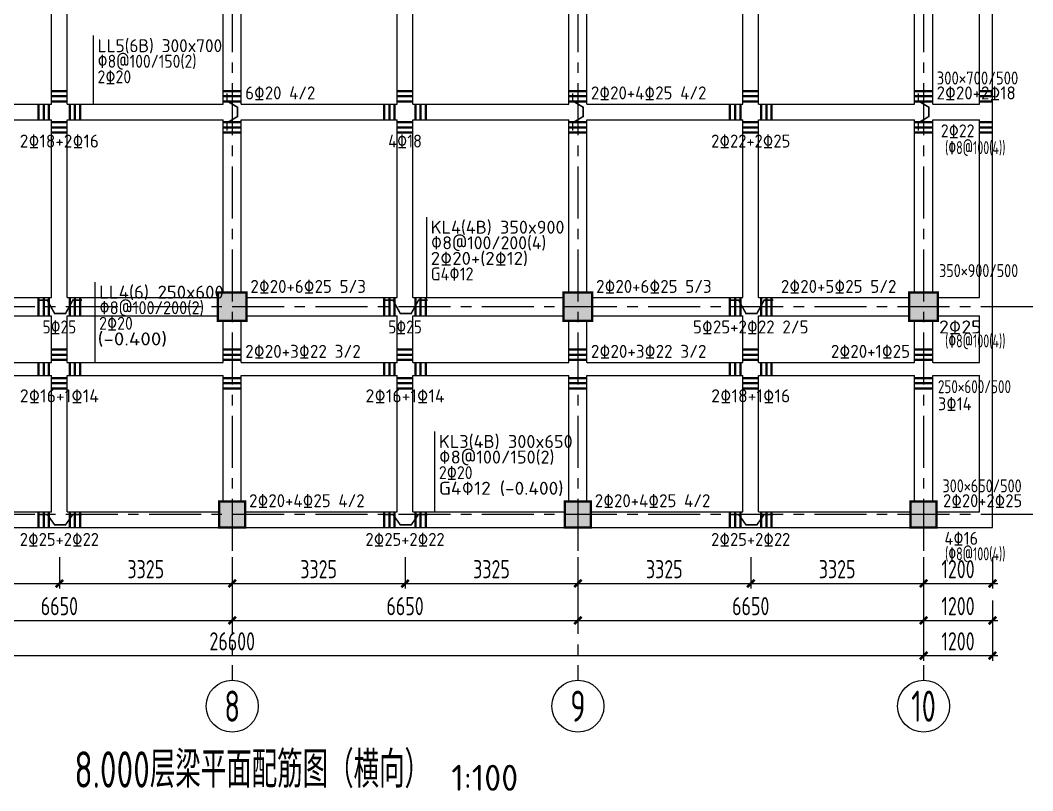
# Model space of a CAD drawing. Extents: x 665703 to 1047784, y -160603 to 92239.
# Drawn here: x 688232 to 707710, y -61914 to -47081 of the extents above; entities that cross this region are included whole.
import ezdxf
from ezdxf.enums import TextEntityAlignment as Align

# ---------------------------------------------------------------- set-up
doc = ezdxf.new("R2010")
doc.units = 0
doc.header["$LTSCALE"] = 800
doc.linetypes.add('CENTER', pattern=[2, 1.25, -0.25, 0.25, -0.25])
doc.layers.get('0').update_dxf_attribs({"linetype": 'CONTINUOUS'})
doc.layers.get('Defpoints').update_dxf_attribs({"linetype": 'CONTINUOUS'})
for name, color, linetype in [('AXIS', 4, 'CENTER'), ('DIM', 2, 'CONTINUOUS'), ('NUM', 7, 'CONTINUOUS'), ('REIN', 1, 'CONTINUOUS'), ('柱', 2, 'CONTINUOUS'), ('梁__实线', 4, 'CONTINUOUS'), ('水平标注', 2, 'CONTINUOUS'), ('水平钢筋', 7, 'CONTINUOUS'), ('附加箍筋', 1, 'CONTINUOUS')]:
    doc.layers.add(name, color=color, linetype=linetype)
doc.styles.get("Standard").update_dxf_attribs({"font": 'tssdeng.shx', "width": 0.7, "bigfont": 'tssdchn.shx'})
doc.styles.add('TSSD_Axis', font='tssdeng.shx', dxfattribs={"width": 0.7, "bigfont": 'tssdchn.shx'})
doc.styles.add('TSSD_Dimension', font='Tssdeng.shx', dxfattribs={"width": 0.75, "bigfont": 'hztxt.shx'})
doc.styles.add('TSSD_Norm', font='Tssdeng.shx', dxfattribs={"bigfont": 'hztxt.shx'})
doc.dimstyles.new('TSSD_100_100', dxfattribs={"dimtxt": 350, "dimasz": 100, "dimexe": 100, "dimexo": 250, "dimgap": 100, "dimtad": 1, "dimdec": 0, "dimzin": 0, "dimdsep": 46, "dimtxsty": 'TSSD_Dimension', "dimblk": 'ARCHTICK', "dimcen": 0, "dimdle": 100, "dimclrt": 7, "dimadec": 0, "dimazin": 0, "dimtfac": 1, "dimtdec": 0, "dimtix": 1, "dimtmove": 2, "dimatfit": 3, "dimldrblk": 'ARCHTICK', "dimfxl": 0, "dimtolj": 1, "dimtzin": 0, "dimarcsym": 0})

# ---------------------------------------------------------------- blocks, each defined once
blk = doc.blocks.new('_ArchTick')
at = {"color": 0, "const_width": 0.5}
blk.add_lwpolyline([(-0.71, -0.71), (0.71, 0.71)], dxfattribs=at)
blk = doc.blocks.new('*D770')
at = {"layer": 'Defpoints', "color": 0, "transparency": 16777216}
for p in [(685660, -58635), (692310, -58635), (692310, -58635)]:
    blk.add_point(p, dxfattribs=at)
at = {"layer": 'DIM', "color": 0, "lineweight": -2, "transparency": 16777216}
for p, q in [((685660, -58385), (685660, -58535)), ((692310, -58385), (692310, -58535)), ((685560, -58635), (692410, -58635))]:
    blk.add_line(p, q, dxfattribs=at)
at = {"layer": 'DIM', "color": 0, "lineweight": -2, "transparency": 16777216, "xscale": 100, "yscale": 100, "zscale": 100, "rotation": 180}
blk.add_blockref('_ArchTick', (685660, -58635), dxfattribs=at)
at = {"layer": 'DIM', "color": 0, "lineweight": -2, "transparency": 16777216, "xscale": 100, "yscale": 100, "zscale": 100}
blk.add_blockref('_ArchTick', (692310, -58635), dxfattribs=at)
at = {"layer": 'DIM', "color": 7, "transparency": 16777216, "insert": (688985, -58360), "char_height": 350, "attachment_point": 5, "style": 'TSSD_Dimension'}
blk.add_mtext('\\A1;6650', dxfattribs=at)
blk = doc.blocks.new('*D771')
at = {"layer": 'Defpoints', "color": 0, "transparency": 16777216}
for p in [(692310, -58635), (698960, -58635), (698960, -58635)]:
    blk.add_point(p, dxfattribs=at)
at = {"layer": 'DIM', "color": 0, "lineweight": -2, "transparency": 16777216}
for p, q in [((692310, -58385), (692310, -58535)), ((698960, -58385), (698960, -58535)), ((692210, -58635), (699060, -58635))]:
    blk.add_line(p, q, dxfattribs=at)
at = {"layer": 'DIM', "color": 0, "lineweight": -2, "transparency": 16777216, "xscale": 100, "yscale": 100, "zscale": 100, "rotation": 180}
blk.add_blockref('_ArchTick', (692310, -58635), dxfattribs=at)
at = {"layer": 'DIM', "color": 0, "lineweight": -2, "transparency": 16777216, "xscale": 100, "yscale": 100, "zscale": 100}
blk.add_blockref('_ArchTick', (698960, -58635), dxfattribs=at)
at = {"layer": 'DIM', "color": 7, "transparency": 16777216, "insert": (695635, -58360), "char_height": 350, "attachment_point": 5, "style": 'TSSD_Dimension'}
blk.add_mtext('\\A1;6650', dxfattribs=at)
blk = doc.blocks.new('*D772')
at = {"layer": 'Defpoints', "color": 0, "transparency": 16777216}
for p in [(698960, -58635), (705610, -58635), (705610, -58635)]:
    blk.add_point(p, dxfattribs=at)
at = {"layer": 'DIM', "color": 0, "lineweight": -2, "transparency": 16777216}
for p, q in [((698960, -58385), (698960, -58535)), ((705610, -58385), (705610, -58535)), ((698860, -58635), (705710, -58635))]:
    blk.add_line(p, q, dxfattribs=at)
at = {"layer": 'DIM', "color": 0, "lineweight": -2, "transparency": 16777216, "xscale": 100, "yscale": 100, "zscale": 100, "rotation": 180}
blk.add_blockref('_ArchTick', (698960, -58635), dxfattribs=at)
at = {"layer": 'DIM', "color": 0, "lineweight": -2, "transparency": 16777216, "xscale": 100, "yscale": 100, "zscale": 100}
blk.add_blockref('_ArchTick', (705610, -58635), dxfattribs=at)
at = {"layer": 'DIM', "color": 7, "transparency": 16777216, "insert": (702285, -58360), "char_height": 350, "attachment_point": 5, "style": 'TSSD_Dimension'}
blk.add_mtext('\\A1;6650', dxfattribs=at)
blk = doc.blocks.new('*D773')
at = {"layer": 'Defpoints', "color": 0, "transparency": 16777216}
for p in [(679010, -59312), (705610, -59312), (705610, -59312)]:
    blk.add_point(p, dxfattribs=at)
at = {"layer": 'DIM', "color": 0, "lineweight": -2, "transparency": 16777216}
for p, q in [((679010, -59062), (679010, -59212)), ((705610, -59062), (705610, -59212)), ((678910, -59312), (705710, -59312))]:
    blk.add_line(p, q, dxfattribs=at)
at = {"layer": 'DIM', "color": 0, "lineweight": -2, "transparency": 16777216, "xscale": 100, "yscale": 100, "zscale": 100, "rotation": 180}
blk.add_blockref('_ArchTick', (679010, -59312), dxfattribs=at)
at = {"layer": 'DIM', "color": 0, "lineweight": -2, "transparency": 16777216, "xscale": 100, "yscale": 100, "zscale": 100}
blk.add_blockref('_ArchTick', (705610, -59312), dxfattribs=at)
at = {"layer": 'DIM', "color": 7, "transparency": 16777216, "insert": (692310, -59037), "char_height": 350, "attachment_point": 5, "style": 'TSSD_Dimension'}
blk.add_mtext('\\A1;26600', dxfattribs=at)
blk = doc.blocks.new('*D797')
at = {"layer": 'Defpoints', "color": 0, "transparency": 16777216}
for p in [(685660, -57169), (688985, -57169), (688985, -57923)]:
    blk.add_point(p, dxfattribs=at)
at = {"layer": 'DIM', "color": 0, "lineweight": -2, "transparency": 16777216}
for p, q in [((685660, -57419), (685660, -58023)), ((688985, -57419), (688985, -58023)), ((685560, -57923), (689085, -57923))]:
    blk.add_line(p, q, dxfattribs=at)
at = {"layer": 'DIM', "color": 0, "lineweight": -2, "transparency": 16777216, "xscale": 100, "yscale": 100, "zscale": 100, "rotation": 180}
blk.add_blockref('_ArchTick', (685660, -57923), dxfattribs=at)
at = {"layer": 'DIM', "color": 0, "lineweight": -2, "transparency": 16777216, "xscale": 100, "yscale": 100, "zscale": 100}
blk.add_blockref('_ArchTick', (688985, -57923), dxfattribs=at)
at = {"layer": 'DIM', "color": 7, "transparency": 16777216, "insert": (687322, -57648), "char_height": 350, "attachment_point": 5, "style": 'TSSD_Dimension'}
blk.add_mtext('\\A1;3325', dxfattribs=at)
blk = doc.blocks.new('*D798')
at = {"layer": 'Defpoints', "color": 0, "transparency": 16777216}
for p in [(688985, -57169), (692310, -57169), (692310, -57923)]:
    blk.add_point(p, dxfattribs=at)
at = {"layer": 'DIM', "color": 0, "lineweight": -2, "transparency": 16777216}
for p, q in [((688985, -57419), (688985, -58023)), ((692310, -57419), (692310, -58023)), ((688885, -57923), (692410, -57923))]:
    blk.add_line(p, q, dxfattribs=at)
at = {"layer": 'DIM', "color": 0, "lineweight": -2, "transparency": 16777216, "xscale": 100, "yscale": 100, "zscale": 100, "rotation": 180}
blk.add_blockref('_ArchTick', (688985, -57923), dxfattribs=at)
at = {"layer": 'DIM', "color": 0, "lineweight": -2, "transparency": 16777216, "xscale": 100, "yscale": 100, "zscale": 100}
blk.add_blockref('_ArchTick', (692310, -57923), dxfattribs=at)
at = {"layer": 'DIM', "color": 7, "transparency": 16777216, "insert": (690647, -57648), "char_height": 350, "attachment_point": 5, "style": 'TSSD_Dimension'}
blk.add_mtext('\\A1;3325', dxfattribs=at)
blk = doc.blocks.new('*D799')
at = {"layer": 'Defpoints', "color": 0, "transparency": 16777216}
for p in [(692310, -57169), (695635, -57169), (695635, -57923)]:
    blk.add_point(p, dxfattribs=at)
at = {"layer": 'DIM', "color": 0, "lineweight": -2, "transparency": 16777216}
for p, q in [((692310, -57419), (692310, -58023)), ((695635, -57419), (695635, -58023)), ((692210, -57923), (695735, -57923))]:
    blk.add_line(p, q, dxfattribs=at)
at = {"layer": 'DIM', "color": 0, "lineweight": -2, "transparency": 16777216, "xscale": 100, "yscale": 100, "zscale": 100, "rotation": 180}
blk.add_blockref('_ArchTick', (692310, -57923), dxfattribs=at)
at = {"layer": 'DIM', "color": 0, "lineweight": -2, "transparency": 16777216, "xscale": 100, "yscale": 100, "zscale": 100}
blk.add_blockref('_ArchTick', (695635, -57923), dxfattribs=at)
at = {"layer": 'DIM', "color": 7, "transparency": 16777216, "insert": (693972, -57648), "char_height": 350, "attachment_point": 5, "style": 'TSSD_Dimension'}
blk.add_mtext('\\A1;3325', dxfattribs=at)
blk = doc.blocks.new('*D800')
at = {"layer": 'Defpoints', "color": 0, "transparency": 16777216}
for p in [(695635, -57169), (698960, -57169), (698960, -57923)]:
    blk.add_point(p, dxfattribs=at)
at = {"layer": 'DIM', "color": 0, "lineweight": -2, "transparency": 16777216}
for p, q in [((695635, -57419), (695635, -58023)), ((698960, -57419), (698960, -58023)), ((695535, -57923), (699060, -57923))]:
    blk.add_line(p, q, dxfattribs=at)
at = {"layer": 'DIM', "color": 0, "lineweight": -2, "transparency": 16777216, "xscale": 100, "yscale": 100, "zscale": 100, "rotation": 180}
blk.add_blockref('_ArchTick', (695635, -57923), dxfattribs=at)
at = {"layer": 'DIM', "color": 0, "lineweight": -2, "transparency": 16777216, "xscale": 100, "yscale": 100, "zscale": 100}
blk.add_blockref('_ArchTick', (698960, -57923), dxfattribs=at)
at = {"layer": 'DIM', "color": 7, "transparency": 16777216, "insert": (697297, -57648), "char_height": 350, "attachment_point": 5, "style": 'TSSD_Dimension'}
blk.add_mtext('\\A1;3325', dxfattribs=at)
blk = doc.blocks.new('*D801')
at = {"layer": 'Defpoints', "color": 0, "transparency": 16777216}
for p in [(698960, -57169), (702285, -57169), (702285, -57923)]:
    blk.add_point(p, dxfattribs=at)
at = {"layer": 'DIM', "color": 0, "lineweight": -2, "transparency": 16777216}
for p, q in [((698960, -57419), (698960, -58023)), ((702285, -57419), (702285, -58023)), ((698860, -57923), (702385, -57923))]:
    blk.add_line(p, q, dxfattribs=at)
at = {"layer": 'DIM', "color": 0, "lineweight": -2, "transparency": 16777216, "xscale": 100, "yscale": 100, "zscale": 100, "rotation": 180}
blk.add_blockref('_ArchTick', (698960, -57923), dxfattribs=at)
at = {"layer": 'DIM', "color": 0, "lineweight": -2, "transparency": 16777216, "xscale": 100, "yscale": 100, "zscale": 100}
blk.add_blockref('_ArchTick', (702285, -57923), dxfattribs=at)
at = {"layer": 'DIM', "color": 7, "transparency": 16777216, "insert": (700622, -57648), "char_height": 350, "attachment_point": 5, "style": 'TSSD_Dimension'}
blk.add_mtext('\\A1;3325', dxfattribs=at)
blk = doc.blocks.new('*D802')
at = {"layer": 'Defpoints', "color": 0, "transparency": 16777216}
for p in [(702285, -57169), (705610, -57169), (705610, -57923)]:
    blk.add_point(p, dxfattribs=at)
at = {"layer": 'DIM', "color": 0, "lineweight": -2, "transparency": 16777216}
for p, q in [((702285, -57419), (702285, -58023)), ((705610, -57419), (705610, -58023)), ((702185, -57923), (705710, -57923))]:
    blk.add_line(p, q, dxfattribs=at)
at = {"layer": 'DIM', "color": 0, "lineweight": -2, "transparency": 16777216, "xscale": 100, "yscale": 100, "zscale": 100, "rotation": 180}
blk.add_blockref('_ArchTick', (702285, -57923), dxfattribs=at)
at = {"layer": 'DIM', "color": 0, "lineweight": -2, "transparency": 16777216, "xscale": 100, "yscale": 100, "zscale": 100}
blk.add_blockref('_ArchTick', (705610, -57923), dxfattribs=at)
at = {"layer": 'DIM', "color": 7, "transparency": 16777216, "insert": (703947, -57648), "char_height": 350, "attachment_point": 5, "style": 'TSSD_Dimension'}
blk.add_mtext('\\A1;3325', dxfattribs=at)
blk = doc.blocks.new('*D803')
at = {"layer": 'Defpoints', "color": 0, "transparency": 16777216}
for p in [(705610, -57169), (706935, -57169), (706935, -57923)]:
    blk.add_point(p, dxfattribs=at)
at = {"layer": 'DIM', "color": 0, "lineweight": -2, "transparency": 16777216}
for p, q in [((705610, -57419), (705610, -58023)), ((706935, -57419), (706935, -58023)), ((705510, -57923), (707035, -57923))]:
    blk.add_line(p, q, dxfattribs=at)
at = {"layer": 'DIM', "color": 0, "lineweight": -2, "transparency": 16777216, "xscale": 100, "yscale": 100, "zscale": 100, "rotation": 180}
blk.add_blockref('_ArchTick', (705610, -57923), dxfattribs=at)
at = {"layer": 'DIM', "color": 0, "lineweight": -2, "transparency": 16777216, "xscale": 100, "yscale": 100, "zscale": 100}
blk.add_blockref('_ArchTick', (706935, -57923), dxfattribs=at)
at = {"layer": 'DIM', "color": 7, "transparency": 16777216, "insert": (706272, -57648), "char_height": 350, "attachment_point": 5, "style": 'TSSD_Dimension'}
blk.add_mtext('\\A1;1200', dxfattribs=at)
blk = doc.blocks.new('*D826')
at = {"layer": 'Defpoints', "color": 0, "transparency": 16777216}
for p in [(705610, -58004), (706935, -58004), (706935, -58635)]:
    blk.add_point(p, dxfattribs=at)
at = {"layer": 'DIM', "color": 0, "lineweight": -2, "transparency": 16777216}
for p, q in [((705610, -58254), (705610, -58735)), ((706935, -58254), (706935, -58735)), ((705510, -58635), (707035, -58635))]:
    blk.add_line(p, q, dxfattribs=at)
at = {"layer": 'DIM', "color": 0, "lineweight": -2, "transparency": 16777216, "xscale": 100, "yscale": 100, "zscale": 100, "rotation": 180}
blk.add_blockref('_ArchTick', (705610, -58635), dxfattribs=at)
at = {"layer": 'DIM', "color": 0, "lineweight": -2, "transparency": 16777216, "xscale": 100, "yscale": 100, "zscale": 100}
blk.add_blockref('_ArchTick', (706935, -58635), dxfattribs=at)
at = {"layer": 'DIM', "color": 7, "transparency": 16777216, "insert": (706272, -58360), "char_height": 350, "attachment_point": 5, "style": 'TSSD_Dimension'}
blk.add_mtext('\\A1;1200', dxfattribs=at)
blk = doc.blocks.new('*D828')
at = {"layer": 'Defpoints', "color": 0, "transparency": 16777216}
for p in [(705610, -58312), (706935, -58312), (706935, -59312)]:
    blk.add_point(p, dxfattribs=at)
at = {"layer": 'DIM', "color": 0, "lineweight": -2, "transparency": 16777216}
for p, q in [((705610, -58562), (705610, -59412)), ((706935, -58562), (706935, -59412)), ((705510, -59312), (707035, -59312))]:
    blk.add_line(p, q, dxfattribs=at)
at = {"layer": 'DIM', "color": 0, "lineweight": -2, "transparency": 16777216, "xscale": 100, "yscale": 100, "zscale": 100, "rotation": 180}
blk.add_blockref('_ArchTick', (705610, -59312), dxfattribs=at)
at = {"layer": 'DIM', "color": 0, "lineweight": -2, "transparency": 16777216, "xscale": 100, "yscale": 100, "zscale": 100}
blk.add_blockref('_ArchTick', (706935, -59312), dxfattribs=at)
at = {"layer": 'DIM', "color": 7, "transparency": 16777216, "insert": (706272, -59037), "char_height": 350, "attachment_point": 5, "style": 'TSSD_Dimension'}
blk.add_mtext('\\A1;1200', dxfattribs=at)
blk = doc.blocks.new('ts_axno')
at = {"color": 0, "linetype": 'ByBlock', "lineweight": -2}
blk.add_circle((0, 0), 0.5, dxfattribs=at)
at = {"color": 0, "linetype": 'ByBlock', "lineweight": -2, "style": 'TSSD_Axis', "width": 0.7}
blk.add_attdef('A', text='', height=0.6, dxfattribs=at).set_placement((0, 0), align=Align.MIDDLE_CENTER)

msp = doc.modelspace()

# ---------------------------------------------------------------- linework, layer by layer
at = {"layer": 'AXIS'}
for p, q in [((692309.6, -35494.9), (692309.6, -59785)), ((698959.6, -35494.9), (698959.6, -59785)), ((705609.6, -35494.9), (705609.6, -59785)), ((707709.6, -52594.9), (673309.6, -52594.9)), ((707709.6, -56594.9), (673309.6, -56594.9))]:
    msp.add_line(p, q, dxfattribs=at)
at = {"layer": 'REIN', "const_width": 30}
for points in [[(692209.3, -49204.9), (692209.3, -49054.9), (692409.3, -48934.9), (692409.3, -48754.9), (692209.3, -48634.9), (692209.3, -48484.9)], [(698859.3, -49204.9), (698859.3, -49054.9), (699059.3, -48934.9), (699059.3, -48754.9), (698859.3, -48634.9), (698859.3, -48484.9)], [(705509.3, -49204.9), (705509.3, -49054.9), (705709.3, -48934.9), (705709.3, -48754.9), (705509.3, -48634.9), (705509.3, -48484.9)], [(689417.8, -52469.9), (689242.8, -52469.9), (689102.8, -52726.1), (688892.8, -52726.1), (688752.8, -52469.9), (688577.8, -52469.9)], [(696067.8, -52469.9), (695892.8, -52469.9), (695752.8, -52726.1), (695542.8, -52726.1), (695402.8, -52469.9), (695227.8, -52469.9)], [(702717.8, -52469.9), (702542.8, -52469.9), (702402.8, -52726.1), (702192.8, -52726.1), (702052.8, -52469.9), (701877.8, -52469.9)], [(689417.8, -56594.9), (689242.8, -56594.9), (689102.8, -56794.9), (688892.8, -56794.9), (688752.8, -56594.9), (688577.8, -56594.9)], [(696067.8, -56594.9), (695892.8, -56594.9), (695752.8, -56794.9), (695542.8, -56794.9), (695402.8, -56594.9), (695227.8, -56594.9)], [(702717.8, -56594.9), (702542.8, -56594.9), (702402.8, -56794.9), (702192.8, -56794.9), (702052.8, -56594.9), (701877.8, -56594.9)]]:
    msp.add_lwpolyline(points, dxfattribs=at)
at = {"layer": '柱', "const_width": 45}
for points in [[(692034.6, -52319.9), (692034.6, -52869.9), (692584.6, -52869.9), (692584.6, -52319.9), (692034.6, -52319.9)], [(698684.6, -52319.9), (698684.6, -52869.9), (699234.6, -52869.9), (699234.6, -52319.9), (698684.6, -52319.9)], [(705334.6, -52319.9), (705334.6, -52869.9), (705884.6, -52869.9), (705884.6, -52319.9), (705334.6, -52319.9)], [(692059.6, -56344.9), (692059.6, -56844.9), (692559.6, -56844.9), (692559.6, -56344.9), (692059.6, -56344.9)], [(698709.6, -56344.9), (698709.6, -56844.9), (699209.6, -56844.9), (699209.6, -56344.9), (698709.6, -56344.9)], [(705359.6, -56344.9), (705359.6, -56844.9), (705859.6, -56844.9), (705859.6, -56344.9), (705359.6, -56344.9)]]:
    msp.add_lwpolyline(points, dxfattribs=at)
at = {"layer": '柱'}
for points in [[(692034.6, -52319.9), (692584.6, -52319.9), (692034.6, -52869.9), (692584.6, -52869.9)], [(698684.6, -52319.9), (699234.6, -52319.9), (698684.6, -52869.9), (699234.6, -52869.9)], [(705334.6, -52319.9), (705884.6, -52319.9), (705334.6, -52869.9), (705884.6, -52869.9)], [(692059.6, -56344.9), (692559.6, -56344.9), (692059.6, -56844.9), (692559.6, -56844.9)], [(698709.6, -56344.9), (699209.6, -56344.9), (698709.6, -56844.9), (699209.6, -56844.9)], [(705359.6, -56344.9), (705859.6, -56344.9), (705359.6, -56844.9), (705859.6, -56844.9)]]:
    msp.add_solid(points, dxfattribs=at)
at = {"layer": '梁__实线'}
for p, q in [((706934.6, -48844.9), (706934.6, -45094.9)), ((688834.6, -48694.9), (688834.6, -45269.9)), ((689134.6, -48694.9), (689134.6, -45269.9)), ((692134.6, -48694.9), (692134.6, -45369.9)), ((692484.6, -48694.9), (692484.6, -45369.9)), ((695484.6, -48694.9), (695484.6, -45269.9)), ((695784.6, -48694.9), (695784.6, -45269.9)), ((698784.6, -48694.9), (698784.6, -45369.9)), ((699134.6, -48694.9), (699134.6, -45369.9)), ((702134.6, -48694.9), (702134.6, -45269.9)), ((702434.6, -48694.9), (702434.6, -45269.9)), ((705434.6, -48694.9), (705434.6, -45369.9)), ((705784.6, -48694.9), (705784.6, -45369.9)), ((706684.6, -48694.9), (706684.6, -45269.9)), ((685834.6, -48694.9), (688834.6, -48694.9)), ((689134.6, -48694.9), (692134.6, -48694.9)), ((692484.6, -48694.9), (695484.6, -48694.9)), ((695784.6, -48694.9), (698784.6, -48694.9)), ((699134.6, -48694.9), (702134.6, -48694.9)), ((702434.6, -48694.9), (705434.6, -48694.9)), ((705784.6, -48694.9), (706684.6, -48694.9)), ((706934.6, -52594.9), (706934.6, -48844.9)), ((685834.6, -48994.9), (688834.6, -48994.9)), ((688834.6, -52419.9), (688834.6, -48994.9)), ((689134.6, -52419.9), (689134.6, -48994.9)), ((689134.6, -48994.9), (692134.6, -48994.9)), ((692134.6, -52319.9), (692134.6, -48994.9)), ((692484.6, -52319.9), (692484.6, -48994.9)), ((692484.6, -48994.9), (695484.6, -48994.9)), ((695484.6, -52419.9), (695484.6, -48994.9)), ((695784.6, -52419.9), (695784.6, -48994.9)), ((695784.6, -48994.9), (698784.6, -48994.9)), ((698784.6, -52319.9), (698784.6, -48994.9)), ((699134.6, -52319.9), (699134.6, -48994.9)), ((699134.6, -48994.9), (702134.6, -48994.9)), ((702134.6, -52419.9), (702134.6, -48994.9)), ((702434.6, -52419.9), (702434.6, -48994.9)), ((702434.6, -48994.9), (705434.6, -48994.9)), ((705434.6, -52319.9), (705434.6, -48994.9)), ((705784.6, -52319.9), (705784.6, -48994.9)), ((705784.6, -48994.9), (706684.6, -48994.9)), ((706684.6, -52419.9), (706684.6, -48994.9)), ((685934.6, -52419.9), (688834.6, -52419.9)), ((689134.6, -52419.9), (692034.6, -52419.9)), ((692584.6, -52419.9), (695484.6, -52419.9)), ((695784.6, -52419.9), (698684.6, -52419.9)), ((699234.6, -52419.9), (702134.6, -52419.9)), ((702434.6, -52419.9), (705334.6, -52419.9)), ((705884.6, -52419.9), (706684.6, -52419.9)), ((685934.6, -52769.9), (688834.6, -52769.9)), ((688834.6, -53669.9), (688834.6, -52769.9)), ((689134.6, -53669.9), (689134.6, -52769.9)), ((689134.6, -52769.9), (692034.6, -52769.9)), ((692584.6, -52769.9), (695484.6, -52769.9)), ((695484.6, -53669.9), (695484.6, -52769.9)), ((695784.6, -53669.9), (695784.6, -52769.9)), ((695784.6, -52769.9), (698684.6, -52769.9)), ((699234.6, -52769.9), (702134.6, -52769.9)), ((702134.6, -53669.9), (702134.6, -52769.9)), ((702434.6, -53669.9), (702434.6, -52769.9)), ((702434.6, -52769.9), (705334.6, -52769.9)), ((705884.6, -52769.9), (706684.6, -52769.9)), ((706684.6, -53669.9), (706684.6, -52769.9)), ((706934.6, -53794.9), (706934.6, -52594.9)), ((692134.6, -53669.9), (692134.6, -52869.9)), ((692484.6, -53669.9), (692484.6, -52869.9)), ((698784.6, -53669.9), (698784.6, -52869.9)), ((699134.6, -53669.9), (699134.6, -52869.9)), ((705434.6, -53669.9), (705434.6, -52869.9)), ((705784.6, -53669.9), (705784.6, -52869.9)), ((685834.6, -53669.9), (688834.6, -53669.9)), ((689134.6, -53669.9), (692134.6, -53669.9)), ((692484.6, -53669.9), (695484.6, -53669.9)), ((695784.6, -53669.9), (698784.6, -53669.9)), ((699134.6, -53669.9), (702134.6, -53669.9)), ((702434.6, -53669.9), (705434.6, -53669.9)), ((705784.6, -53669.9), (706684.6, -53669.9)), ((685834.6, -53919.9), (688834.6, -53919.9)), ((688834.6, -56544.9), (688834.6, -53919.9)), ((689134.6, -56544.9), (689134.6, -53919.9)), ((689134.6, -53919.9), (692134.6, -53919.9)), ((692134.6, -56344.9), (692134.6, -53919.9)), ((692484.6, -56344.9), (692484.6, -53919.9)), ((692484.6, -53919.9), (695484.6, -53919.9)), ((695484.6, -56544.9), (695484.6, -53919.9)), ((695784.6, -56544.9), (695784.6, -53919.9)), ((695784.6, -53919.9), (698784.6, -53919.9)), ((698784.6, -56344.9), (698784.6, -53919.9)), ((699134.6, -56344.9), (699134.6, -53919.9)), ((699134.6, -53919.9), (702134.6, -53919.9)), ((702134.6, -56544.9), (702134.6, -53919.9)), ((702434.6, -56544.9), (702434.6, -53919.9)), ((702434.6, -53919.9), (705434.6, -53919.9)), ((705434.6, -56344.9), (705434.6, -53919.9)), ((705784.6, -56344.9), (705784.6, -53919.9)), ((705784.6, -53919.9), (706684.6, -53919.9)), ((706684.6, -56544.9), (706684.6, -53919.9)), ((706934.6, -56844.9), (706934.6, -53794.9)), ((685909.6, -56544.9), (688834.6, -56544.9)), ((689134.6, -56544.9), (692059.6, -56544.9)), ((692559.6, -56544.9), (695484.6, -56544.9)), ((695784.6, -56544.9), (698709.6, -56544.9)), ((699209.6, -56544.9), (702134.6, -56544.9)), ((702434.6, -56544.9), (705359.6, -56544.9)), ((705859.6, -56544.9), (706684.6, -56544.9)), ((685909.6, -56844.9), (688984.6, -56844.9)), ((688984.6, -56844.9), (692059.6, -56844.9)), ((692559.6, -56844.9), (695634.6, -56844.9)), ((695634.6, -56844.9), (698709.6, -56844.9)), ((699209.6, -56844.9), (702284.6, -56844.9)), ((702284.6, -56844.9), (705359.6, -56844.9)), ((705859.6, -56844.9), (706934.6, -56844.9))]:
    msp.add_line(p, q, dxfattribs=at)
at = {"layer": '水平标注'}
for p, q in [((689643.4, -48694.9), (689643.4, -47375.7)), ((696053.3, -52419.9), (696053.3, -50869.9)), ((689674.6, -53669.9), (689674.6, -52119.9)), ((696210.3, -56544.9), (696210.3, -54994.9))]:
    msp.add_line(p, q, dxfattribs=at)
at = {"layer": '附加箍筋', "const_width": 45}
for points in [[(689134.6, -48444.9), (688834.6, -48444.9)], [(692484.6, -48444.9), (692134.6, -48444.9)], [(695784.6, -48444.9), (695484.6, -48444.9)], [(699134.6, -48444.9), (698784.6, -48444.9)], [(702434.6, -48444.9), (702134.6, -48444.9)], [(705784.6, -48444.9), (705434.6, -48444.9)], [(706934.6, -48444.9), (706684.6, -48444.9)], [(688584.6, -48994.9), (688584.6, -48694.9)], [(688684.6, -48994.9), (688684.6, -48694.9)], [(688784.6, -48994.9), (688784.6, -48694.9)], [(689134.6, -48544.9), (688834.6, -48544.9)], [(689134.6, -48644.9), (688834.6, -48644.9)], [(689184.6, -48994.9), (689184.6, -48694.9)], [(689284.6, -48994.9), (689284.6, -48694.9)], [(689384.6, -48994.9), (689384.6, -48694.9)], [(692484.6, -48544.9), (692134.6, -48544.9)], [(692484.6, -48644.9), (692134.6, -48644.9)], [(695234.6, -48994.9), (695234.6, -48694.9)], [(695334.6, -48994.9), (695334.6, -48694.9)], [(695434.6, -48994.9), (695434.6, -48694.9)], [(695784.6, -48544.9), (695484.6, -48544.9)], [(695784.6, -48644.9), (695484.6, -48644.9)], [(695834.6, -48994.9), (695834.6, -48694.9)], [(695934.6, -48994.9), (695934.6, -48694.9)], [(696034.6, -48994.9), (696034.6, -48694.9)], [(699134.6, -48544.9), (698784.6, -48544.9)], [(699134.6, -48644.9), (698784.6, -48644.9)], [(701884.6, -48994.9), (701884.6, -48694.9)], [(701984.6, -48994.9), (701984.6, -48694.9)], [(702084.6, -48994.9), (702084.6, -48694.9)], [(702434.6, -48544.9), (702134.6, -48544.9)], [(702434.6, -48644.9), (702134.6, -48644.9)], [(702484.6, -48994.9), (702484.6, -48694.9)], [(702584.6, -48994.9), (702584.6, -48694.9)], [(702684.6, -48994.9), (702684.6, -48694.9)], [(705784.6, -48544.9), (705434.6, -48544.9)], [(705784.6, -48644.9), (705434.6, -48644.9)], [(706934.6, -48544.9), (706684.6, -48544.9)], [(706934.6, -48644.9), (706684.6, -48644.9)], [(689134.6, -49044.9), (688834.6, -49044.9)], [(692484.6, -49044.9), (692134.6, -49044.9)], [(695784.6, -49044.9), (695484.6, -49044.9)], [(699134.6, -49044.9), (698784.6, -49044.9)], [(702434.6, -49044.9), (702134.6, -49044.9)], [(705784.6, -49044.9), (705434.6, -49044.9)], [(706934.6, -49044.9), (706684.6, -49044.9)], [(689134.6, -49144.9), (688834.6, -49144.9)], [(689134.6, -49244.9), (688834.6, -49244.9)], [(692484.6, -49144.9), (692134.6, -49144.9)], [(692484.6, -49244.9), (692134.6, -49244.9)], [(695784.6, -49144.9), (695484.6, -49144.9)], [(695784.6, -49244.9), (695484.6, -49244.9)], [(699134.6, -49144.9), (698784.6, -49144.9)], [(699134.6, -49244.9), (698784.6, -49244.9)], [(702434.6, -49144.9), (702134.6, -49144.9)], [(702434.6, -49244.9), (702134.6, -49244.9)], [(705784.6, -49144.9), (705434.6, -49144.9)], [(705784.6, -49244.9), (705434.6, -49244.9)], [(706934.6, -49144.9), (706684.6, -49144.9)], [(706934.6, -49244.9), (706684.6, -49244.9)], [(688584.6, -52769.9), (688584.6, -52419.9)], [(688684.6, -52769.9), (688684.6, -52419.9)], [(688784.6, -52769.9), (688784.6, -52419.9)], [(689184.6, -52769.9), (689184.6, -52419.9)], [(689284.6, -52769.9), (689284.6, -52419.9)], [(689384.6, -52769.9), (689384.6, -52419.9)], [(695234.6, -52769.9), (695234.6, -52419.9)], [(695334.6, -52769.9), (695334.6, -52419.9)], [(695434.6, -52769.9), (695434.6, -52419.9)], [(695834.6, -52769.9), (695834.6, -52419.9)], [(695934.6, -52769.9), (695934.6, -52419.9)], [(696034.6, -52769.9), (696034.6, -52419.9)], [(701884.6, -52769.9), (701884.6, -52419.9)], [(701984.6, -52769.9), (701984.6, -52419.9)], [(702084.6, -52769.9), (702084.6, -52419.9)], [(702484.6, -52769.9), (702484.6, -52419.9)], [(702584.6, -52769.9), (702584.6, -52419.9)], [(702684.6, -52769.9), (702684.6, -52419.9)], [(689134.6, -53419.9), (688834.6, -53419.9)], [(689134.6, -53519.9), (688834.6, -53519.9)], [(692484.6, -53419.9), (692134.6, -53419.9)], [(692484.6, -53519.9), (692134.6, -53519.9)], [(695784.6, -53419.9), (695484.6, -53419.9)], [(695784.6, -53519.9), (695484.6, -53519.9)], [(699134.6, -53419.9), (698784.6, -53419.9)], [(699134.6, -53519.9), (698784.6, -53519.9)], [(702434.6, -53419.9), (702134.6, -53419.9)], [(702434.6, -53519.9), (702134.6, -53519.9)], [(705784.6, -53419.9), (705434.6, -53419.9)], [(705784.6, -53519.9), (705434.6, -53519.9)], [(688584.6, -53919.9), (688584.6, -53669.9)], [(688684.6, -53919.9), (688684.6, -53669.9)], [(688784.6, -53919.9), (688784.6, -53669.9)], [(689134.6, -53619.9), (688834.6, -53619.9)], [(689184.6, -53919.9), (689184.6, -53669.9)], [(689284.6, -53919.9), (689284.6, -53669.9)], [(689384.6, -53919.9), (689384.6, -53669.9)], [(692484.6, -53619.9), (692134.6, -53619.9)], [(695234.6, -53919.9), (695234.6, -53669.9)], [(695334.6, -53919.9), (695334.6, -53669.9)], [(695434.6, -53919.9), (695434.6, -53669.9)], [(695784.6, -53619.9), (695484.6, -53619.9)], [(695834.6, -53919.9), (695834.6, -53669.9)], [(695934.6, -53919.9), (695934.6, -53669.9)], [(696034.6, -53919.9), (696034.6, -53669.9)], [(699134.6, -53619.9), (698784.6, -53619.9)], [(701884.6, -53919.9), (701884.6, -53669.9)], [(701984.6, -53919.9), (701984.6, -53669.9)], [(702084.6, -53919.9), (702084.6, -53669.9)], [(702434.6, -53619.9), (702134.6, -53619.9)], [(702484.6, -53919.9), (702484.6, -53669.9)], [(702584.6, -53919.9), (702584.6, -53669.9)], [(702684.6, -53919.9), (702684.6, -53669.9)], [(705784.6, -53619.9), (705434.6, -53619.9)], [(689134.6, -53969.9), (688834.6, -53969.9)], [(692484.6, -53969.9), (692134.6, -53969.9)], [(695784.6, -53969.9), (695484.6, -53969.9)], [(699134.6, -53969.9), (698784.6, -53969.9)], [(702434.6, -53969.9), (702134.6, -53969.9)], [(705784.6, -53969.9), (705434.6, -53969.9)], [(689134.6, -54069.9), (688834.6, -54069.9)], [(689134.6, -54169.9), (688834.6, -54169.9)], [(692484.6, -54069.9), (692134.6, -54069.9)], [(692484.6, -54169.9), (692134.6, -54169.9)], [(695784.6, -54069.9), (695484.6, -54069.9)], [(695784.6, -54169.9), (695484.6, -54169.9)], [(699134.6, -54069.9), (698784.6, -54069.9)], [(699134.6, -54169.9), (698784.6, -54169.9)], [(702434.6, -54069.9), (702134.6, -54069.9)], [(702434.6, -54169.9), (702134.6, -54169.9)], [(705784.6, -54069.9), (705434.6, -54069.9)], [(705784.6, -54169.9), (705434.6, -54169.9)], [(688584.6, -56844.9), (688584.6, -56544.9)], [(688684.6, -56844.9), (688684.6, -56544.9)], [(688784.6, -56844.9), (688784.6, -56544.9)], [(689184.6, -56844.9), (689184.6, -56544.9)], [(689284.6, -56844.9), (689284.6, -56544.9)], [(689384.6, -56844.9), (689384.6, -56544.9)], [(695234.6, -56844.9), (695234.6, -56544.9)], [(695334.6, -56844.9), (695334.6, -56544.9)], [(695434.6, -56844.9), (695434.6, -56544.9)], [(695834.6, -56844.9), (695834.6, -56544.9)], [(695934.6, -56844.9), (695934.6, -56544.9)], [(696034.6, -56844.9), (696034.6, -56544.9)], [(701884.6, -56844.9), (701884.6, -56544.9)], [(701984.6, -56844.9), (701984.6, -56544.9)], [(702084.6, -56844.9), (702084.6, -56544.9)], [(702484.6, -56844.9), (702484.6, -56544.9)], [(702584.6, -56844.9), (702584.6, -56544.9)], [(702684.6, -56844.9), (702684.6, -56544.9)]]:
    msp.add_lwpolyline(points, dxfattribs=at)

# ---------------------------------------------------------------- block references
at = {"layer": 'NUM'}
ref = msp.add_blockref('ts_axno', (692309.6, -60285), dxfattribs=dict(at, xscale=1000, yscale=1000, zscale=1000))
ref.add_attrib('8', '8', dxfattribs={"height": 600, "style": 'TSSD_Axis', "width": 0.7}).set_placement((692309.6, -60285), align=Align.MIDDLE_CENTER)
ref = msp.add_blockref('ts_axno', (698959.6, -60285), dxfattribs=dict(at, xscale=1000, yscale=1000, zscale=1000))
ref.add_attrib('9', '9', dxfattribs={"height": 600, "style": 'TSSD_Axis', "width": 0.7}).set_placement((698959.6, -60285), align=Align.MIDDLE_CENTER)
ref = msp.add_blockref('ts_axno', (705609.6, -60285), dxfattribs=dict(at, xscale=1000, yscale=1000, zscale=1000))
ref.add_attrib('10', '10', dxfattribs={"height": 600, "style": 'TSSD_Axis', "width": 0.7}).set_placement((705609.6, -60285), align=Align.MIDDLE_CENTER)

# ---------------------------------------------------------------- texts
at = {"layer": 'NUM', "style": 'TSSD_Norm', "width": 0.7}
msp.add_text('8.000层梁平面配筋图（横向）', height=700, dxfattribs=at).set_placement((689273.6, -62063.6), align=Align.BOTTOM_LEFT)
at = {"layer": 'NUM', "style": 'TSSD_Norm'}
msp.add_text('1:100', height=500, dxfattribs=at).set_placement((696524.9, -62063.6), align=Align.BOTTOM_LEFT)
at = {"layer": '水平标注'}
for s, width, p, p2 in [('LL5(6B) 300x700', 0.9335, (689718.6, -47695.7), (692116.1, -47695.7)), ('%%1308@100/150(2)', 0.8285, (689718.6, -47995.7), (691622.6, -47995.7)), ('2%%13120', 0.910001, (689718.6, -48295.7), (690366.1, -48295.7)), ('KL4(4B) 350x900', 0.98686, (696128.6, -51189.9), (698701.1, -51189.9)), ('%%1308@100/200(4)', 0.951194, (696128.6, -51489.9), (698351.1, -51489.9)), ('2%%13120+(2%%13112)', 0.959311, (696128.6, -51789.9), (698001.1, -51789.9)), ('G4%%13012', 0.940001, (696128.6, -52089.9), (696951.1, -52089.9)), ('LL4(6) 250x600', 1.013156, (689749.9, -52439.9), (692147.4, -52439.9)), ('%%1308@100/200(2)', 0.863516, (689749.9, -52739.9), (691767.5, -52739.9)), ('2%%13120', 0.910001, (689749.9, -53039.9), (690397.4, -53039.9)), (' (-0.400)', 1.054881, (689533.7, -53339.9), (691056.2, -53339.9)), ('KL3(4B) 300x650', 0.98686, (696285.6, -55314.9), (698858.1, -55314.9)), ('%%1308@100/150(2)', 0.967113, (696285.6, -55614.9), (698508.1, -55614.9)), ('2%%13120', 0.910001, (696285.6, -55914.9), (696933.1, -55914.9)), ('G4%%13012 (-0.400)', 1.009056, (696285.6, -56214.9), (698683.1, -56214.9))]:
    msp.add_text(s, height=250, dxfattribs=dict(at, width=width)).set_placement(p, p2, align=Align.FIT)
at = {"layer": '水平钢筋'}
for s, width, p, p2 in [('300×700/500', 0.735405, (705861.8, -48318.4), (707431.6, -48318.4)), ('6%%13120 4/2', 0.939891, (692559.9, -48604.9), (693907.4, -48604.9)), ('2%%13120+4%%13125 4/2', 0.906067, (699209.9, -48604.9), (701432.4, -48604.9)), ('2%%13120+2%%13118', 0.899659, (705859.9, -48604.9), (707382.4, -48604.9)), ('2%%13122', 0.910001, (705941.2, -49334.9), (706588.7, -49334.9)), ('2%%13118+2%%13116', 0.925964, (688223.4, -49531.8), (689745.9, -49531.8)), ('4%%13118', 0.962001, (695310.9, -49531.8), (695958.4, -49531.8)), ('2%%13122+2%%13125', 0.879667, (701523.4, -49531.8), (703045.9, -49531.8)), ('350×900/500', 0.713243, (705907.4, -52025.6), (707429.9, -52025.6)), ('2%%13120+6%%13125 5/3', 0.906067, (692659.9, -52329.9), (694882.4, -52329.9)), ('2%%13120+6%%13125 5/3', 0.906067, (699309.9, -52329.9), (701532.4, -52329.9)), ('2%%13120+5%%13125 5/2', 0.906068, (702865, -52329.9), (705087.5, -52329.9)), ('5%%13125', 0.909999, (688660.9, -53109.9), (689308.4, -53109.9)), ('5%%13125', 0.910001, (695310.9, -53109.9), (695958.4, -53109.9)), ('5%%13125+2%%13122 2/5', 0.906067, (701173.4, -53109.9), (703395.9, -53109.9)), ('2%%13125', 1.143606, (705907.8, -53109.9), (706721.5, -53109.9)), ('2%%13120+3%%13122 3/2', 0.906067, (692559.9, -53579.9), (694782.4, -53579.9)), ('2%%13120+3%%13122 3/2', 0.906067, (699209.9, -53579.9), (701432.4, -53579.9)), ('2%%13120+1%%13125', 0.899659, (703827, -53579.9), (705349.5, -53579.9)), ('250×600/500', 0.658382, (705885.9, -54259.9), (707291.3, -54259.9)), ('2%%13116+1%%13114', 0.936923, (688223.4, -54436.4), (689745.9, -54436.4)), ('2%%13116+1%%13114', 0.936923, (694873.4, -54436.4), (696395.9, -54436.4)), ('2%%13118+1%%13116', 0.948142, (701523.4, -54436.4), (703045.9, -54436.4)), ('3%%13114', 0.948452, (705885.9, -54589.2), (706533.4, -54589.2)), ('300×650/500', 0.713243, (705973.8, -56169), (707496.3, -56169)), ('2%%13120+4%%13125 4/2', 0.906067, (692634.9, -56454.9), (694857.4, -56454.9)), ('2%%13120+4%%13125 4/2', 0.906067, (699284.9, -56454.9), (701507.4, -56454.9)), ('2%%13120+2%%13125', 0.879667, (705984.1, -56454.9), (707506.6, -56454.9)), ('2%%13125+2%%13122', 0.879666, (688223.4, -57200.3), (689745.9, -57200.3)), ('2%%13125+2%%13122', 0.879667, (694873.4, -57200.3), (696395.9, -57200.3)), ('2%%13125+2%%13122', 0.879665, (701523.4, -57200.3), (703045.9, -57200.3)), ('4%%13116', 0.975943, (706010.9, -57179.1), (706658.4, -57179.1))]:
    msp.add_text(s, height=250, dxfattribs=dict(at, width=width)).set_placement(p, p2, align=Align.FIT)
at = {"layer": '水平钢筋', "color": 1, "width": 0.7}
for p in [(706023.4, -49658.5), (706023.4, -53379.5), (706023.4, -57477.7)]:
    msp.add_text('(%%1308@100(4))', height=250, dxfattribs=at).set_placement(p)

# ---------------------------------------------------------------- dimensions: what is measured, and where the dimension line sits
at = {"layer": 'DIM'}
for base, p1, p2, picture, middle in [((688984.6, -57923.2), (685659.6, -57169), (688984.6, -57169), '*D797', (687322.1, -57648.2)), ((692309.6, -57923.2), (688984.6, -57169), (692309.6, -57169), '*D798', (690647.1, -57648.2)), ((695634.6, -57923.2), (692309.6, -57169), (695634.6, -57169), '*D799', (693972.1, -57648.2)), ((698959.6, -57923.2), (695634.6, -57169), (698959.6, -57169), '*D800', (697297.1, -57648.2)), ((702284.6, -57923.2), (698959.6, -57169), (702284.6, -57169), '*D801', (700622.1, -57648.2)), ((705609.6, -57923.2), (702284.6, -57169), (705609.6, -57169), '*D802', (703947.1, -57648.2))]:
    dim = msp.add_linear_dim(base=base, p1=p1, p2=p2, dimstyle='TSSD_100_100', dxfattribs=at)
    dim.commit()
    dim.dimension.update_dxf_attribs({"geometry": picture, "text_midpoint": middle})
for base, p1, p2, picture, middle in [((706934.6, -57923.2), (705609.6, -57169), (706934.6, -57169), '*D803', (706272.1, -57648.2)), ((706934.6, -58635.2), (705609.6, -58003.7), (706934.6, -58003.7), '*D826', (706272.1, -58360.2)), ((706934.6, -59312.3), (705609.6, -58312.5), (706934.6, -58312.5), '*D828', (706272.1, -59037.3))]:
    dim = msp.add_linear_dim(base=base, p1=p1, p2=p2, text='1200', dimstyle='TSSD_100_100', dxfattribs=at)
    dim.commit()
    dim.dimension.update_dxf_attribs({"geometry": picture, "text_midpoint": middle})
for p1, p2, text, picture, middle in [((685659.6, -58635.3), (692309.6, -58635.3), '6650', '*D770', (688984.6, -58360.2)), ((692309.6, -58635.3), (698959.6, -58635.3), '6650', '*D771', (695634.6, -58360.2)), ((698959.6, -58635.3), (705609.6, -58635.3), '6650', '*D772', (702284.6, -58360.2)), ((679009.6, -59312.4), (705609.6, -59312.4), '26600', '*D773', (692309.6, -59037.3))]:
    dim = msp.add_aligned_dim(p1=p1, p2=p2, distance=0.1, text=text, dimstyle='TSSD_100_100', dxfattribs=at)
    dim.commit()
    dim.dimension.update_dxf_attribs({"geometry": picture, "text_midpoint": middle})

doc.saveas('drawing.dxf')
